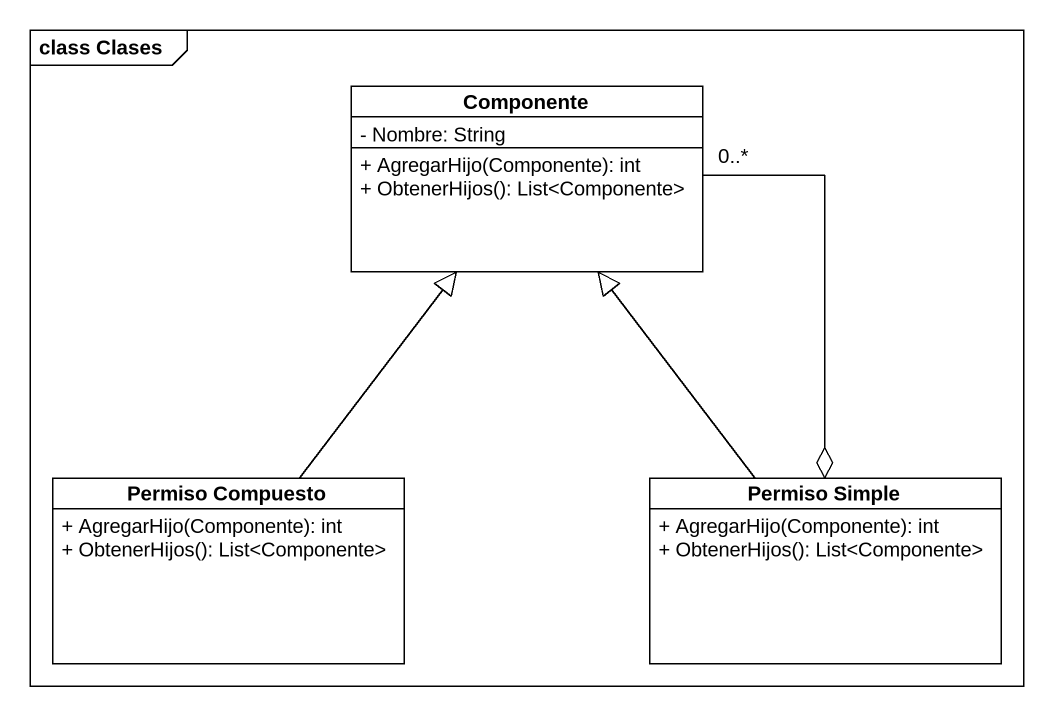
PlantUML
@startuml
mainframe class Clases
hide circle
hide empty members
skinparam classAttributeIconSize 0
class Componente {
  - Nombre: String
  + AgregarHijo(Componente): int
  + ObtenerHijos(): List<Componente>
}
class "Permiso Compuesto" as Permiso_Compuesto {
  + AgregarHijo(Componente): int
  + ObtenerHijos(): List<Componente>
}
class "Permiso Simple" as Permiso_Simple {
  + AgregarHijo(Componente): int
  + ObtenerHijos(): List<Componente>
}
Componente "0..*" --o Permiso_Simple
Permiso_Compuesto -up-|> Componente
Permiso_Simple -up-|> Componente
@enduml
